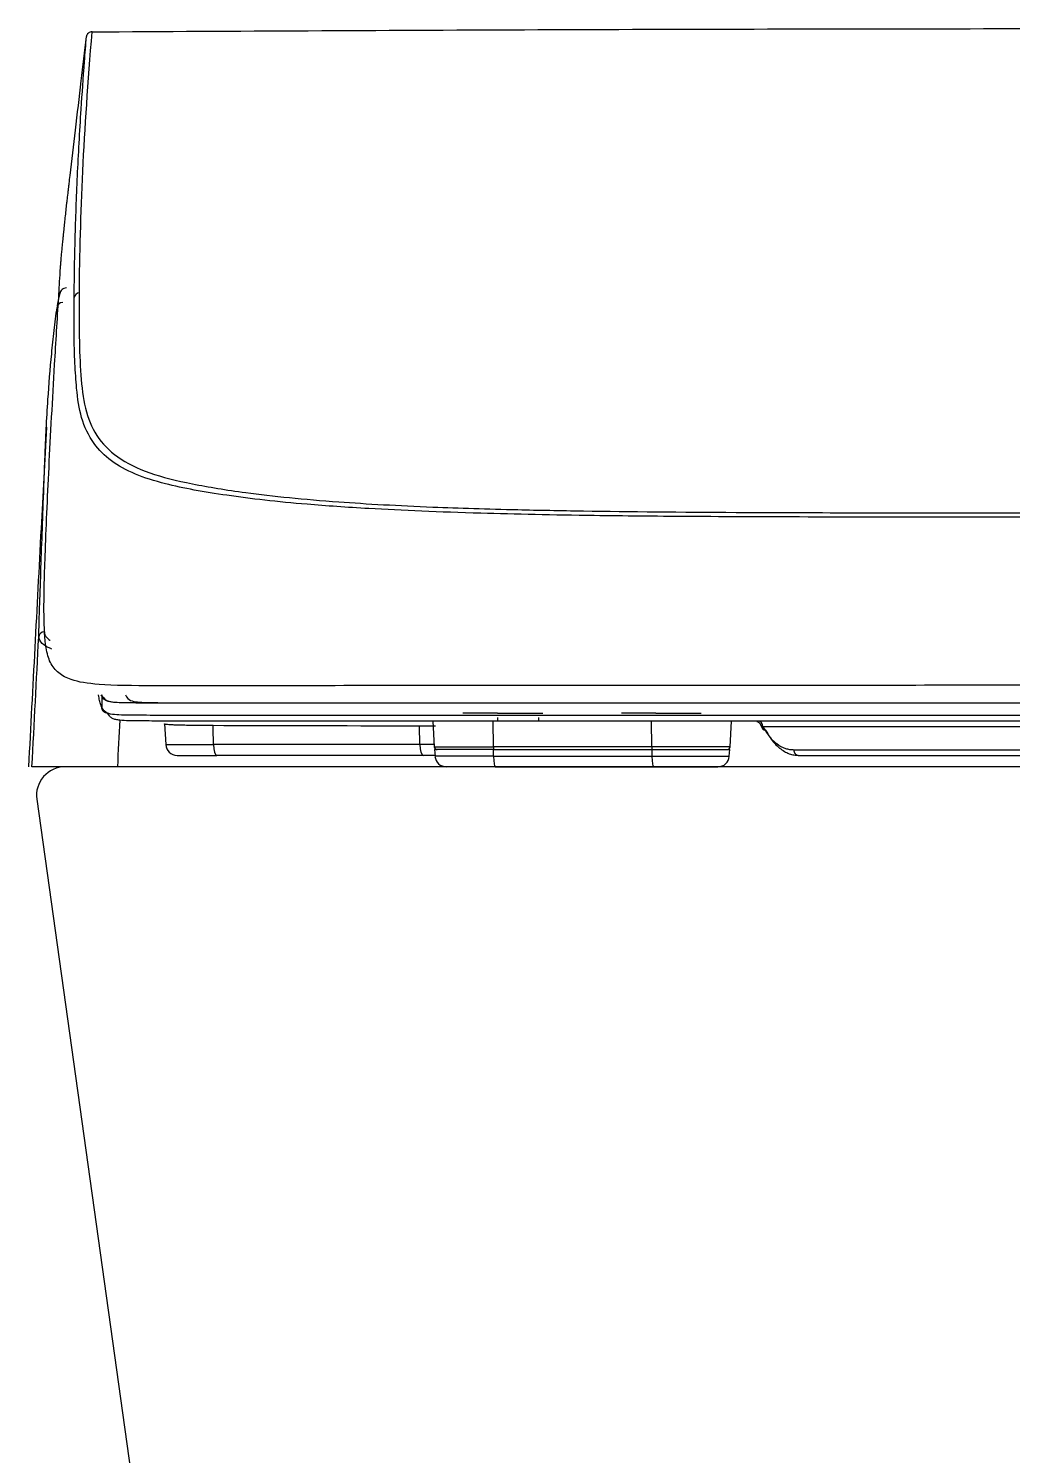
# Model space of a CAD drawing. Extents: x -2137 to 3740, y 68 to 2359.
# Drawn here: x 2505 to 2677.2, y 554.3 to 804.1 of the extents above; entities that cross this region are included whole.
import ezdxf

# ---------------------------------------------------------------- set-up
doc = ezdxf.new("R2010")
doc.units = 0
doc.header["$LTSCALE"] = 20
doc.header["$MEASUREMENT"] = 0
doc.layers.get('0').update_dxf_attribs({"linetype": 'CONTINUOUS'})
doc.layers.add('1', color=7, linetype='CONTINUOUS')

msp = doc.modelspace()

# ---------------------------------------------------------------- linework, layer by layer
msp.add_line((2506.41, 669.21), (2558.1, 299.21))
msp.add_arc((2511.36, 669.9), 5, 90, 187.9537)
at = {"layer": '1', "color": 7, "linetype": 'Continuous'}
for p, q in [((2516.08, 803.56), (2516.08, 803.56)), ((2517.8, 687.47), (2517.81, 685.27)), ((2528.79, 682.39), (2528.98, 678.8)), ((2573.48, 678.8), (2573.43, 682.02)), ((2575.75, 682.9), (2575.99, 678.38)), ((2587.04, 684.3), (2581.02, 684.3)), ((2586.34, 678.38), (2586.31, 682.9)), ((2587.04, 684.3), (2595.02, 684.3)), ((2587.14, 682.9), (2587.14, 683.5)), ((2594.32, 682.9), (2594.32, 683.5)), ((2614.77, 684.3), (2608.74, 684.3)), ((2614.07, 678.38), (2614.04, 682.9)), ((2614.77, 684.3), (2622.74, 684.3)), ((2627.77, 678.38), (2628.01, 682.9)), ((2528.98, 678.8), (2537.34, 678.8)), ((2573.48, 678.8), (2537.34, 678.8)), ((2575.97, 678.8), (2573.48, 678.8)), ((2575.99, 678.38), (2586.34, 678.38)), ((2576.02, 677.9), (2576.12, 676.73)), ((2586.35, 677.9), (2576.02, 677.9)), ((2614.07, 678.38), (2586.34, 678.38)), ((2586.35, 677.9), (2614.07, 677.9)), ((2586.36, 676.73), (2586.35, 677.9)), ((2627.77, 678.38), (2614.07, 678.38)), ((2614.07, 677.9), (2627.74, 677.9)), ((2614.07, 677.9), (2614.09, 676.73)), ((2627.64, 676.73), (2627.74, 677.9)), ((2520.52, 674.9), (2505.57, 674.9)), ((2899.07, 674.9), (2511.36, 674.9)), ((2577.6, 674.9), (2520.52, 674.9)), ((2530.97, 676.9), (2537.95, 676.9)), ((2574.09, 676.9), (2537.95, 676.9)), ((2576.1, 676.9), (2574.09, 676.9)), ((2586.36, 676.73), (2576.12, 676.73)), ((2586.64, 674.9), (2578.11, 674.9)), ((2586.36, 676.73), (2614.09, 676.73)), ((2586.64, 674.9), (2614.37, 674.9)), ((2614.09, 676.73), (2627.64, 676.73)), ((2614.37, 674.9), (2625.65, 674.9))]:
    msp.add_line(p, q, dxfattribs=at)
for centre, radius, start, end in [((2530.97, 678.9), 2, 183, 270), ((2576.49, 678.4), 0.5, 183, 270), ((2627.27, 678.4), 0.5, 270, 357), ((2578.11, 676.9), 2, 185, 270), ((2625.65, 676.9), 2, 270, 355)]:
    msp.add_arc(centre, radius, start, end, dxfattribs=at)
for centre, major_axis, ratio, start_param, end_param in [((2510.95, 755.27), (0.991, -0.135), 0.925221, 1.696362, 3.231487), ((2507.74, 697.56), (0.999, -0.032), 0.963149, 1.601601, 3.120435), ((2632.68, 681.9), (0, -1), 0.857059, 1.588248, 3.141593), ((2634.36, 682), (0.884, 0.468), 0.599851, 2.48902, 3.185459), ((2634.36, 682), (0.884, 0.468), 0.599851, 3.185457, 4.009837), ((2537.95, 678.9), (0, -2), 0.309017, 4.764749, 6.283185), ((2574.09, 678.9), (0, -2), 0.309017, 4.764749, 6.283185), ((2586.41, 678.4), (0, -0.5), 0.139173, 4.764749, 6.283185), ((2614.14, 678.4), (0, -0.5), 0.139173, 4.764749, 6.283185), ((2586.64, 676.9), (0, 2), 0.139173, 1.658063, 3.141593), ((2614.37, 676.9), (0, 2), 0.139173, 1.658063, 3.141593)]:
    msp.add_ellipse(centre, major_axis=major_axis, ratio=ratio, start_param=start_param, end_param=end_param, dxfattribs=at)
for points, knots in [([(2512.23, 778.39), (2512.55, 781.04), (2513.2, 786.56), (2514.16, 794.68), (2514.79, 800.15), (2515.09, 802.74)], [0, 0, 0, 0, 0.326668, 0.680643, 1, 1, 1, 1]), ([(2512.95, 757.03), (2512.97, 758.92), (2513.01, 762.28), (2513.17, 769.29), (2513.48, 778.22), (2514.07, 788.61), (2514.65, 796.86), (2514.98, 801.27), (2515.09, 802.74)], [0, 0, 0, 0, 0.141036, 0.249904, 0.499783, 0.749764, 0.916662, 1, 1, 1, 1]), ([(2513.86, 757.88), (2513.93, 764.51), (2514.1, 771.62), (2514.83, 786.74), (2515.38, 794.66), (2516.09, 803.57)], [0, 0, 0, 0, 0.5, 0.5, 1, 1, 1, 1]), ([(2516.09, 803.56), (2541.31, 803.7), (2591.76, 803.98), (2667.43, 804.14), (2743.09, 804.14), (2818.73, 803.98), (2869.15, 803.7), (2894.36, 803.56)], [0, 0, 0, 0, 0.200076, 0.400114, 0.600114, 0.800075, 1, 1, 1, 1]), ([(2510.51, 761.56), (2510.52, 761.74), (2510.54, 762.09), (2510.59, 762.74), (2510.65, 763.47), (2510.72, 764.27), (2510.8, 765.14), (2510.89, 766.01), (2510.96, 766.8), (2511.03, 767.48), (2511.08, 767.98), (2511.12, 768.36), (2511.16, 768.73), (2511.2, 769.11), (2511.24, 769.5), (2511.28, 769.89), (2511.4, 771.01), (2511.53, 772.26), (2511.66, 773.42), (2511.71, 773.88), (2511.8, 774.61), (2511.89, 775.44), (2511.98, 776.23), (2512.03, 776.68), (2512.11, 777.37), (2512.18, 777.94), (2512.23, 778.39)], [0, 0, 0, 0, 0.065063, 0.127736, 0.188626, 0.248148, 0.306476, 0.363994, 0.410206, 0.4456, 0.479528, 0.49297, 0.507757, 0.538511, 0.553571, 0.568633, 0.598757, 0.72566, 0.752812, 0.77125, 0.792904, 0.860962, 0.894248, 0.911269, 0.929549, 1, 1, 1, 1]), ([(2899.92, 761.56), (2899.93, 761.38), (2899.97, 760.84), (2900.03, 759.71), (2900.14, 757.97), (2900.28, 755.62), (2900.46, 752.64), (2900.68, 749.04), (2900.93, 744.85), (2901.2, 740.12), (2901.49, 734.89), (2901.79, 729.21), (2902.09, 723.16), (2902.37, 716.84), (2902.62, 710.43), (2902.79, 704.17), (2902.76, 698.49), (2902.26, 694.1), (2900.86, 691.66), (2898.08, 689.91), (2893.11, 689.2), (2885.26, 689.06), (2874.57, 689.08), (2860.65, 689.09), (2842.48, 689.1), (2818.72, 689.11), (2787.66, 689.13), (2748.64, 689.14), (2714.74, 689.16), (2688.72, 689.16), (2669.09, 689.16), (2644.69, 689.15), (2617.3, 689.14), (2589.67, 689.12), (2564.25, 689.1), (2542.91, 689.09), (2527.29, 689.04), (2517.42, 689.14), (2512.61, 689.89), (2510.48, 691.05), (2509.4, 692.15), (2508.58, 693.39), (2507.85, 695.91), (2507.57, 701.83), (2507.86, 712.41), (2508.52, 727.29), (2509.37, 742.86), (2510.1, 754.66), (2510.42, 760.05), (2510.51, 761.56)], [0, 0, 0, 0, 0.001119, 0.003576, 0.007371, 0.012506, 0.018979, 0.02679, 0.035938, 0.046425, 0.05825, 0.071413, 0.085913, 0.10175, 0.118924, 0.137435, 0.15728, 0.17846, 0.200993, 0.22488, 0.250117, 0.276698, 0.304621, 0.333888, 0.364502, 0.396462, 0.42976, 0.464381, 0.500343, 0.511789, 0.527896, 0.548652, 0.574047, 0.604076, 0.638738, 0.678033, 0.718519, 0.751229, 0.77616, 0.79331, 0.802684, 0.811893, 0.828579, 0.852743, 0.884394, 0.923538, 0.964679, 0.990168, 1, 1, 1, 1]), ([(2511.6, 758.77), (2511.28, 758.68), (2510.72, 758.47), (2510.56, 758.02), (2510.25, 757.25), (2510.08, 756.23), (2509.99, 755.52)], [0, 0, 0, 0, 0.141392, 0.302729, 0.588263, 1, 1, 1, 1]), ([(2896.69, 738.43), (2896.56, 737.7), (2896.28, 736.26), (2895.62, 734.33), (2894.76, 732.6), (2893.71, 731.06), (2892.48, 729.71), (2891.08, 728.52), (2889.53, 727.49), (2887.83, 726.6), (2884.44, 725.22), (2878.09, 723.53), (2866.55, 721.72), (2853.56, 720.52), (2836.52, 719.58), (2814.08, 718.87), (2780.51, 718.57), (2741.91, 718.61), (2704.07, 718.59), (2670.02, 718.59), (2642.08, 718.61), (2621.33, 718.69), (2601.56, 718.86), (2582.3, 719.27), (2566.12, 719.95), (2551.53, 720.94), (2539.36, 722.34), (2529.81, 724.05), (2523.42, 726.05), (2519.23, 728.38), (2516.05, 731.61), (2514.06, 735.77), (2513.39, 740.59), (2513.05, 745.61), (2512.91, 750.84), (2512.94, 754.91), (2512.95, 757.03)], [0, 0, 0, 0, 0.013632, 0.026844, 0.039636, 0.052011, 0.063969, 0.075511, 0.086638, 0.097352, 0.107654, 0.143885, 0.185511, 0.232509, 0.256269, 0.308634, 0.366526, 0.409252, 0.455718, 0.50111, 0.530534, 0.561832, 0.587262, 0.622725, 0.665169, 0.693167, 0.736588, 0.778758, 0.805081, 0.832178, 0.860065, 0.893414, 0.924466, 0.947353, 0.972531, 1, 1, 1, 1]), ([(2513.85, 757.88), (2513.83, 755.28), (2513.8, 750.08), (2514.05, 743.31), (2514.74, 737.52), (2516.63, 732.74), (2520.28, 728.96), (2525.84, 726.2), (2533.38, 724.39), (2543.96, 722.64), (2557.55, 721.29), (2573.84, 720.39), (2588.66, 719.93), (2605.83, 719.61), (2625.18, 719.44), (2650.62, 719.36), (2671.83, 719.35), (2688.4, 719.34), (2696.78, 719.34), (2700.99, 719.34), (2703.41, 719.34), (2704.61, 719.34), (2705.22, 719.34)], [0, 0, 0, 0, 0.062237, 0.124412, 0.186603, 0.24887, 0.311241, 0.373634, 0.435962, 0.498131, 0.586015, 0.65734, 0.711669, 0.748729, 0.823915, 0.874325, 0.936961, 0.968335, 0.984148, 0.992072, 0.996036, 1, 1, 1, 1]), ([(2508.07, 734.08), (2508.15, 735.77), (2508.4, 740.1), (2508.87, 745.87), (2509.43, 751.26), (2509.78, 753.97), (2509.96, 755.32)], [0, 0, 0, 0, 0.245713, 0.622838, 0.811555, 1, 1, 1, 1]), ([(2508.08, 734.33), (2507.77, 728.43), (2507.1, 715.57), (2506.06, 695.75), (2505.33, 681.85), (2504.96, 674.9)], [0, 0, 0, 0, 0.297999, 0.648883, 1, 1, 1, 1]), ([(2506.75, 697.62), (2506.78, 698.78), (2506.84, 700.7), (2506.97, 704.59), (2507.14, 709.67), (2507.38, 716.51), (2507.6, 722.56), (2507.77, 727.14), (2507.87, 729.67), (2507.96, 731.84), (2508.02, 733.17), (2508.07, 734.08)], [0, 0, 0, 0, 0.112422, 0.186977, 0.373952, 0.560925, 0.747867, 0.841348, 0.903673, 0.934836, 1, 1, 1, 1]), ([(2509.04, 695.51), (2508.98, 695.53), (2508.25, 695.85), (2507.06, 696.54), (2506.86, 697.24), (2506.75, 697.62)], [0, 0, 0, 0, 0.036981, 0.483185, 1, 1, 1, 1]), ([(2507.74, 698.53), (2507.76, 698.36), (2507.79, 698.02), (2508.12, 697.52), (2508.5, 697.18), (2508.74, 697.01), (2508.77, 696.99)], [0, 0, 0, 0, 0.322956, 0.642692, 0.963874, 1, 1, 1, 1]), ([(2517.81, 685.27), (2517.74, 685.43), (2517.63, 685.67), (2517.5, 686.1), (2517.37, 686.64), (2517.28, 687.12), (2517.23, 687.47)], [0, 0, 0, 0, 0.285326, 0.455346, 0.643616, 1, 1, 1, 1]), ([(2517.62, 687.48), (2517.88, 686.95), (2518.5, 686.42), (2519.73, 686.22), (2521.12, 686.15), (2522.65, 686.13), (2524.34, 686.12), (2526.29, 686.11), (2528.54, 686.11), (2531.02, 686.11), (2533.76, 686.1), (2536.85, 686.1), (2540.52, 686.1), (2544.93, 686.1), (2550.17, 686.1), (2556.29, 686.1), (2563.25, 686.1), (2570.75, 686.1), (2578.37, 686.1), (2585.69, 686.1), (2592.66, 686.1), (2599.26, 686.1), (2605.48, 686.1), (2611.41, 686.1), (2617.32, 686.1), (2623.62, 686.1), (2630.71, 686.1), (2638.83, 686.1), (2647.76, 686.1), (2656.91, 686.1), (2665.65, 686.1), (2673.64, 686.1), (2680.78, 686.1), (2687.16, 686.1), (2692.93, 686.1), (2698.3, 686.1), (2703.48, 686.1), (2708.74, 686.1), (2714.39, 686.1), (2720.66, 686.1), (2727.56, 686.1), (2734.82, 686.1), (2742.11, 686.1), (2749.2, 686.1), (2756.14, 686.1), (2763.16, 686.1), (2770.43, 686.1), (2777.95, 686.1), (2785.73, 686.1), (2793.88, 686.1), (2802.47, 686.1), (2811.32, 686.1), (2819.98, 686.1), (2828, 686.1), (2835.18, 686.1), (2841.6, 686.1), (2847.61, 686.1), (2853.56, 686.1), (2859.49, 686.1), (2865.09, 686.1), (2869.99, 686.1), (2874.12, 686.1), (2877.65, 686.1), (2880.85, 686.11), (2883.77, 686.11), (2886.28, 686.12), (2888.27, 686.13), (2889.77, 686.17), (2890.88, 686.25), (2891.72, 686.41), (2892.33, 686.75), (2892.77, 687.32), (2892.99, 687.9), (2893.09, 688.23)], [0, 0, 0, 0, 0.019678, 0.037747, 0.053948, 0.068374, 0.081988, 0.096157, 0.11053, 0.124654, 0.138292, 0.152788, 0.168777, 0.186464, 0.205968, 0.226707, 0.248176, 0.269756, 0.289025, 0.305911, 0.320933, 0.334361, 0.346298, 0.357021, 0.367228, 0.377691, 0.389217, 0.402124, 0.416034, 0.429755, 0.442279, 0.453433, 0.463248, 0.471894, 0.479662, 0.486851, 0.493766, 0.500746, 0.508275, 0.516786, 0.526339, 0.536558, 0.546818, 0.556829, 0.566607, 0.576818, 0.587816, 0.599549, 0.612023, 0.625676, 0.641075, 0.658253, 0.676481, 0.69471, 0.712065, 0.728589, 0.745008, 0.762841, 0.78286, 0.803863, 0.824008, 0.84184, 0.858455, 0.875283, 0.893162, 0.911798, 0.929087, 0.944495, 0.958334, 0.970733, 0.981594, 0.991208, 1, 1, 1, 1]), ([(2893.21, 687.5), (2893.16, 687.21), (2893.12, 686.95), (2892.9, 685.87), (2892.67, 685.28), (2891.82, 684.13), (2891.02, 684.07), (2888.93, 683.93), (2887.63, 683.92), (2882.78, 683.9), (2878.23, 683.9), (2866.94, 683.9), (2860.2, 683.9), (2844, 683.9), (2834.5, 683.9), (2811.68, 683.9), (2798.26, 683.9), (2774.96, 683.9), (2766.68, 683.9), (2749.35, 683.9), (2740.31, 683.9), (2721.89, 683.9), (2712.53, 683.9), (2693.84, 683.9), (2684.5, 683.9), (2666.19, 683.9), (2657.24, 683.9), (2640.13, 683.9), (2631.99, 683.9), (2609.13, 683.9), (2596.04, 683.9), (2573.75, 683.9), (2564.5, 683.9), (2548.69, 683.9), (2542.12, 683.9), (2531.16, 683.9), (2526.79, 683.89), (2522.21, 683.93), (2520.99, 683.93), (2519.05, 684.13), (2518.31, 684.27), (2517.81, 685.27)], [0, 0, 0, 0, 0.005513, 0.005513, 0.024277, 0.024277, 0.061805, 0.061805, 0.099333, 0.099333, 0.174388, 0.174388, 0.249444, 0.249444, 0.324499, 0.324499, 0.399555, 0.399555, 0.437083, 0.437083, 0.474611, 0.474611, 0.512139, 0.512139, 0.549666, 0.549666, 0.587194, 0.587194, 0.624722, 0.624722, 0.699778, 0.699778, 0.774833, 0.774833, 0.849889, 0.849889, 0.924944, 0.924944, 0.962472, 0.962472, 1, 1, 1, 1]), ([(2517.93, 687.22), (2518.43, 686.44), (2519.12, 686.32), (2521, 686.14), (2522.23, 686.13), (2526.82, 686.1), (2531.2, 686.1), (2542.19, 686.1), (2548.77, 686.1), (2564.61, 686.1), (2573.89, 686.1), (2590.58, 686.1), (2596.62, 686.1), (2609.73, 686.1), (2616.82, 686.1), (2632, 686.1), (2640.13, 686.1), (2657.16, 686.1), (2666.08, 686.1), (2684.32, 686.1), (2693.63, 686.1), (2712.28, 686.1), (2721.62, 686.1), (2739.96, 686.1), (2749, 686.1), (2766.14, 686.1), (2774.28, 686.1), (2789.77, 686.1), (2797.05, 686.1), (2810.54, 686.1), (2816.76, 686.1), (2833.95, 686.1), (2843.5, 686.1), (2859.81, 686.1), (2866.59, 686.1), (2877.97, 686.1), (2882.57, 686.1), (2887.49, 686.12), (2888.81, 686.13), (2890.84, 686.25), (2891.6, 686.29), (2892.17, 686.82)], [0, 0, 0, 0, 0.03536, 0.03536, 0.074101, 0.074101, 0.151584, 0.151584, 0.229067, 0.229067, 0.30655, 0.30655, 0.345292, 0.345292, 0.384033, 0.384033, 0.422775, 0.422775, 0.461516, 0.461516, 0.500258, 0.500258, 0.538999, 0.538999, 0.577741, 0.577741, 0.616482, 0.616482, 0.655224, 0.655224, 0.693965, 0.693965, 0.771448, 0.771448, 0.848931, 0.848931, 0.926414, 0.926414, 0.965156, 0.965156, 1, 1, 1, 1]), ([(2521.92, 687.47), (2522.41, 686.49), (2523.12, 686.34), (2524.98, 686.14), (2526.13, 686.14), (2530.45, 686.1), (2534.54, 686.1), (2542.34, 686.1), (2545.22, 686.1), (2551.5, 686.1), (2554.9, 686.1), (2562.34, 686.1), (2566.36, 686.1), (2572.99, 686.1), (2575.31, 686.1), (2577.74, 686.1)], [0, 0, 0, 0, 0.13328, 0.13328, 0.266559, 0.266559, 0.533118, 0.533118, 0.666398, 0.666398, 0.799677, 0.799677, 0.932957, 0.932957, 1, 1, 1, 1]), ([(2891.98, 685.34), (2891.95, 685.2), (2891.69, 684.25), (2891.01, 683.28), (2889.6, 683.02), (2887.54, 682.93), (2884.8, 682.91), (2881.37, 682.91), (2877.01, 682.9), (2871.2, 682.9), (2862.73, 682.9), (2851.58, 682.9), (2838.9, 682.9), (2825.13, 682.9), (2811.09, 682.9), (2796.3, 682.9), (2782.63, 682.9), (2767.26, 682.9), (2748.31, 682.9), (2728.33, 682.9), (2713.1, 682.9), (2693.59, 682.9), (2673.18, 682.9), (2654.54, 682.9), (2635.52, 682.9), (2613.57, 682.9), (2590.5, 682.9), (2573.69, 682.9), (2561.43, 682.9), (2551.86, 682.9), (2542.29, 682.9), (2534.65, 682.9), (2528.79, 682.91), (2525.2, 682.91), (2522.61, 682.94), (2521.13, 683.01), (2520.23, 683.14), (2519.67, 683.34), (2519.19, 683.66), (2518.94, 684.08), (2518.81, 684.29)], [0, 0, 0, 0, 0.003251, 0.025098, 0.047594, 0.068544, 0.09632, 0.119281, 0.1375, 0.170573, 0.203263, 0.240857, 0.286161, 0.312311, 0.34118, 0.376756, 0.39521, 0.410222, 0.450218, 0.478162, 0.493131, 0.512512, 0.557584, 0.576209, 0.592529, 0.642349, 0.683598, 0.728605, 0.762318, 0.788144, 0.821797, 0.869451, 0.892247, 0.920534, 0.944389, 0.963238, 0.972694, 0.982203, 0.990798, 1, 1, 1, 1]), ([(2537.28, 682.1), (2536.74, 682.11), (2535.67, 682.11), (2534.21, 682.13), (2532.91, 682.14), (2531.79, 682.17), (2530.84, 682.19), (2530.09, 682.22), (2529.51, 682.26), (2529.1, 682.29), (2528.86, 682.34), (2528.79, 682.37), (2528.79, 682.4), (2528.79, 682.4)], [0, 0, 0, 0, 0.110221, 0.217512, 0.321877, 0.423316, 0.521832, 0.617426, 0.7101, 0.799856, 0.886695, 0.97062, 1, 1, 1, 1]), ([(2576.22, 682.01), (2575.95, 682.01), (2575.01, 682.01), (2574.09, 682.01), (2573.43, 682.02)], [0, 0, 0, 0, 0.28269, 1, 1, 1, 1]), ([(2632.61, 682.9), (2632.52, 682.9), (2632.35, 682.9), (2632.23, 682.9), (2632.17, 682.9), (2632.15, 682.9), (2632.15, 682.9), (2632.15, 682.9)], [0, 0, 0, 0, 0.356761, 0.71473, 0.82019, 0.92629, 1, 1, 1, 1]), ([(2632.46, 682.85), (2632.52, 682.83), (2632.63, 682.78), (2632.79, 682.68), (2632.93, 682.54), (2633, 682.42), (2633.03, 682.36)], [0, 0, 0, 0, 0.232724, 0.479452, 0.736729, 1, 1, 1, 1]), ([(2633.48, 681.95), (2633.36, 682.04), (2633.15, 682.19), (2633.04, 682.35), (2633.01, 682.42), (2633, 682.43)], [0, 0, 0, 0, 0.526306, 0.92497, 1, 1, 1, 1]), ([(2633.53, 681.92), (2633.69, 681.64), (2634.02, 681.07), (2634.58, 680.28), (2635.22, 679.56), (2636.17, 678.72), (2637.17, 678.18), (2638.19, 677.92), (2638.67, 677.9), (2638.92, 677.89)], [0, 0, 0, 0, 0.11397, 0.227951, 0.360513, 0.493858, 0.762609, 0.881299, 1, 1, 1, 1]), ([(2705.22, 681.92), (2700.51, 681.92), (2691.11, 681.92), (2677.63, 681.92), (2665.34, 681.92), (2654.3, 681.92), (2645.67, 681.92), (2638.94, 681.92), (2635.03, 681.92), (2633.53, 681.92)], [0, 0, 0, 0, 0.149984, 0.30006, 0.450125, 0.600191, 0.750359, 0.900615, 1, 1, 1, 1]), ([(2634, 681.3), (2634.25, 680.86), (2634.74, 680), (2635.56, 678.97), (2636.4, 678.16), (2637.26, 677.57), (2638.1, 677.17), (2638.93, 676.94), (2639.48, 676.92), (2639.74, 676.9)], [0, 0, 0, 0, 0.164034, 0.32101, 0.470925, 0.613779, 0.749575, 0.878313, 1, 1, 1, 1]), ([(2638.92, 677.89), (2641.13, 677.89), (2645.99, 677.89), (2654.35, 677.89), (2665.38, 677.89), (2677.66, 677.89), (2691.12, 677.89), (2700.51, 677.89), (2705.22, 677.89)], [0, 0, 0, 0, 0.153915, 0.323241, 0.492451, 0.661661, 0.830882, 1, 1, 1, 1]), ([(2613.27, 674.9), (2612.79, 674.9), (2611.08, 674.9), (2608.25, 674.9), (2604.03, 674.9), (2599.88, 674.9), (2596.7, 674.9), (2594.3, 674.9), (2592.78, 674.9), (2591.91, 674.9), (2591.19, 674.9), (2590.89, 674.9), (2590.58, 674.9)], [0, 0, 0, 0, 0.041641, 0.150486, 0.259331, 0.477021, 0.694711, 0.803556, 0.87944, 0.948441, 0.948441, 1, 1, 1, 1]), ([(2784.46, 674.9), (2784.03, 674.9), (2781, 674.9), (2775.37, 674.9), (2759.78, 674.9), (2736.4, 674.9), (2705.22, 674.9), (2674.04, 674.9), (2650.65, 674.9), (2635.06, 674.9), (2629.35, 674.9), (2626.24, 674.9), (2625.73, 674.9)], [0, 0, 0, 0, 0.008149, 0.057257, 0.106364, 0.302794, 0.499223, 0.695653, 0.892083, 0.94119, 0.990298, 1, 1, 1, 1])]:
    msp.add_open_spline(points, degree=3, knots=knots, dxfattribs=at)
for points, degree in [([(2515.44, 803.31), (2515.26, 803.16), (2515.12, 802.95), (2515.09, 802.74)], 3), ([(2515.75, 803.5), (2515.64, 803.45), (2515.54, 803.39), (2515.44, 803.31)], 3), ([(2516.09, 803.57), (2515.97, 803.57), (2515.86, 803.54), (2515.75, 803.5)], 3), ([(2513.85, 757.88), (2513.43, 757.84), (2513, 757.43), (2512.95, 757.03)], 3), ([(2505.57, 674.9), (2505.96, 682.47), (2506.35, 690.05), (2506.75, 697.62)], 3), ([(2520.94, 683.06), (2520.8, 680.34), (2520.66, 677.62), (2520.52, 674.9)], 3), ([(2573.43, 682.02), (2559.18, 682.04), (2547.13, 682.07), (2537.28, 682.1)], 3), ([(2537.34, 678.8), (2537.32, 679.9), (2537.3, 681), (2537.28, 682.1)], 3), ([(2632.68, 682.9), (2632.65, 682.9), (2632.63, 682.9), (2632.61, 682.9)], 3), ([(2705.22, 682.9), (2701.99, 682.9), (2695.92, 682.9), (2688.03, 682.9), (2681.04, 682.9), (2674.98, 682.9), (2669.77, 682.9), (2665.26, 682.9), (2661.24, 682.9), (2657.82, 682.9), (2654.38, 682.9), (2651.1, 682.9), (2647.94, 682.9), (2645.01, 682.9), (2642.04, 682.9), (2639, 682.9), (2635.91, 682.9), (2633.76, 682.9), (2632.68, 682.9)], 3), ([(2633.02, 682.39), (2633.48, 681.51)], 1), ([(2633.53, 681.92), (2633.52, 681.93), (2633.51, 681.94), (2633.49, 681.95), (2633.48, 681.95)], 3), ([(2577.6, 674.9), (2577.6, 674.93), (2577.6, 674.96), (2577.6, 674.99)], 3), ([(2590.58, 674.9), (2589.72, 674.9), (2588.62, 674.9), (2587.34, 674.9)], 3), ([(2639.74, 676.9), (2640.84, 676.9), (2643.03, 676.9), (2646.04, 676.9), (2649.27, 676.9), (2652.99, 676.9), (2657.1, 676.9), (2661.15, 676.9), (2665.86, 676.9), (2671.49, 676.9), (2678, 676.9), (2685.68, 676.9), (2694.64, 676.9), (2701.54, 676.9), (2705.22, 676.9)], 3)]:
    msp.add_open_spline(points, degree=degree, dxfattribs=at)
msp.add_rational_spline([(2518.81, 684.29), (2518.53, 684.29), (2518.29, 684.4), (2518.1, 684.58), (2517.92, 684.76), (2517.81, 685), (2517.81, 685.27)], [1.0001590124, 1.00366159865, 1.06502811828, 1.18425857126, 1.06594954096, 1.00461354543, 1.00025058468], degree=3, knots=[0, 0, 0, 0, 0.50194, 0.50194, 0.50194, 1, 1, 1, 1], dxfattribs=at)
msp.add_rational_spline([(2638.92, 677.89), (2638.92, 677.31), (2639.27, 676.9), (2639.74, 676.9)], [1.16737069054, 0.944217528075, 0.944209770089, 1.16734741659], degree=3, dxfattribs=at)

doc.saveas('drawing.dxf')
